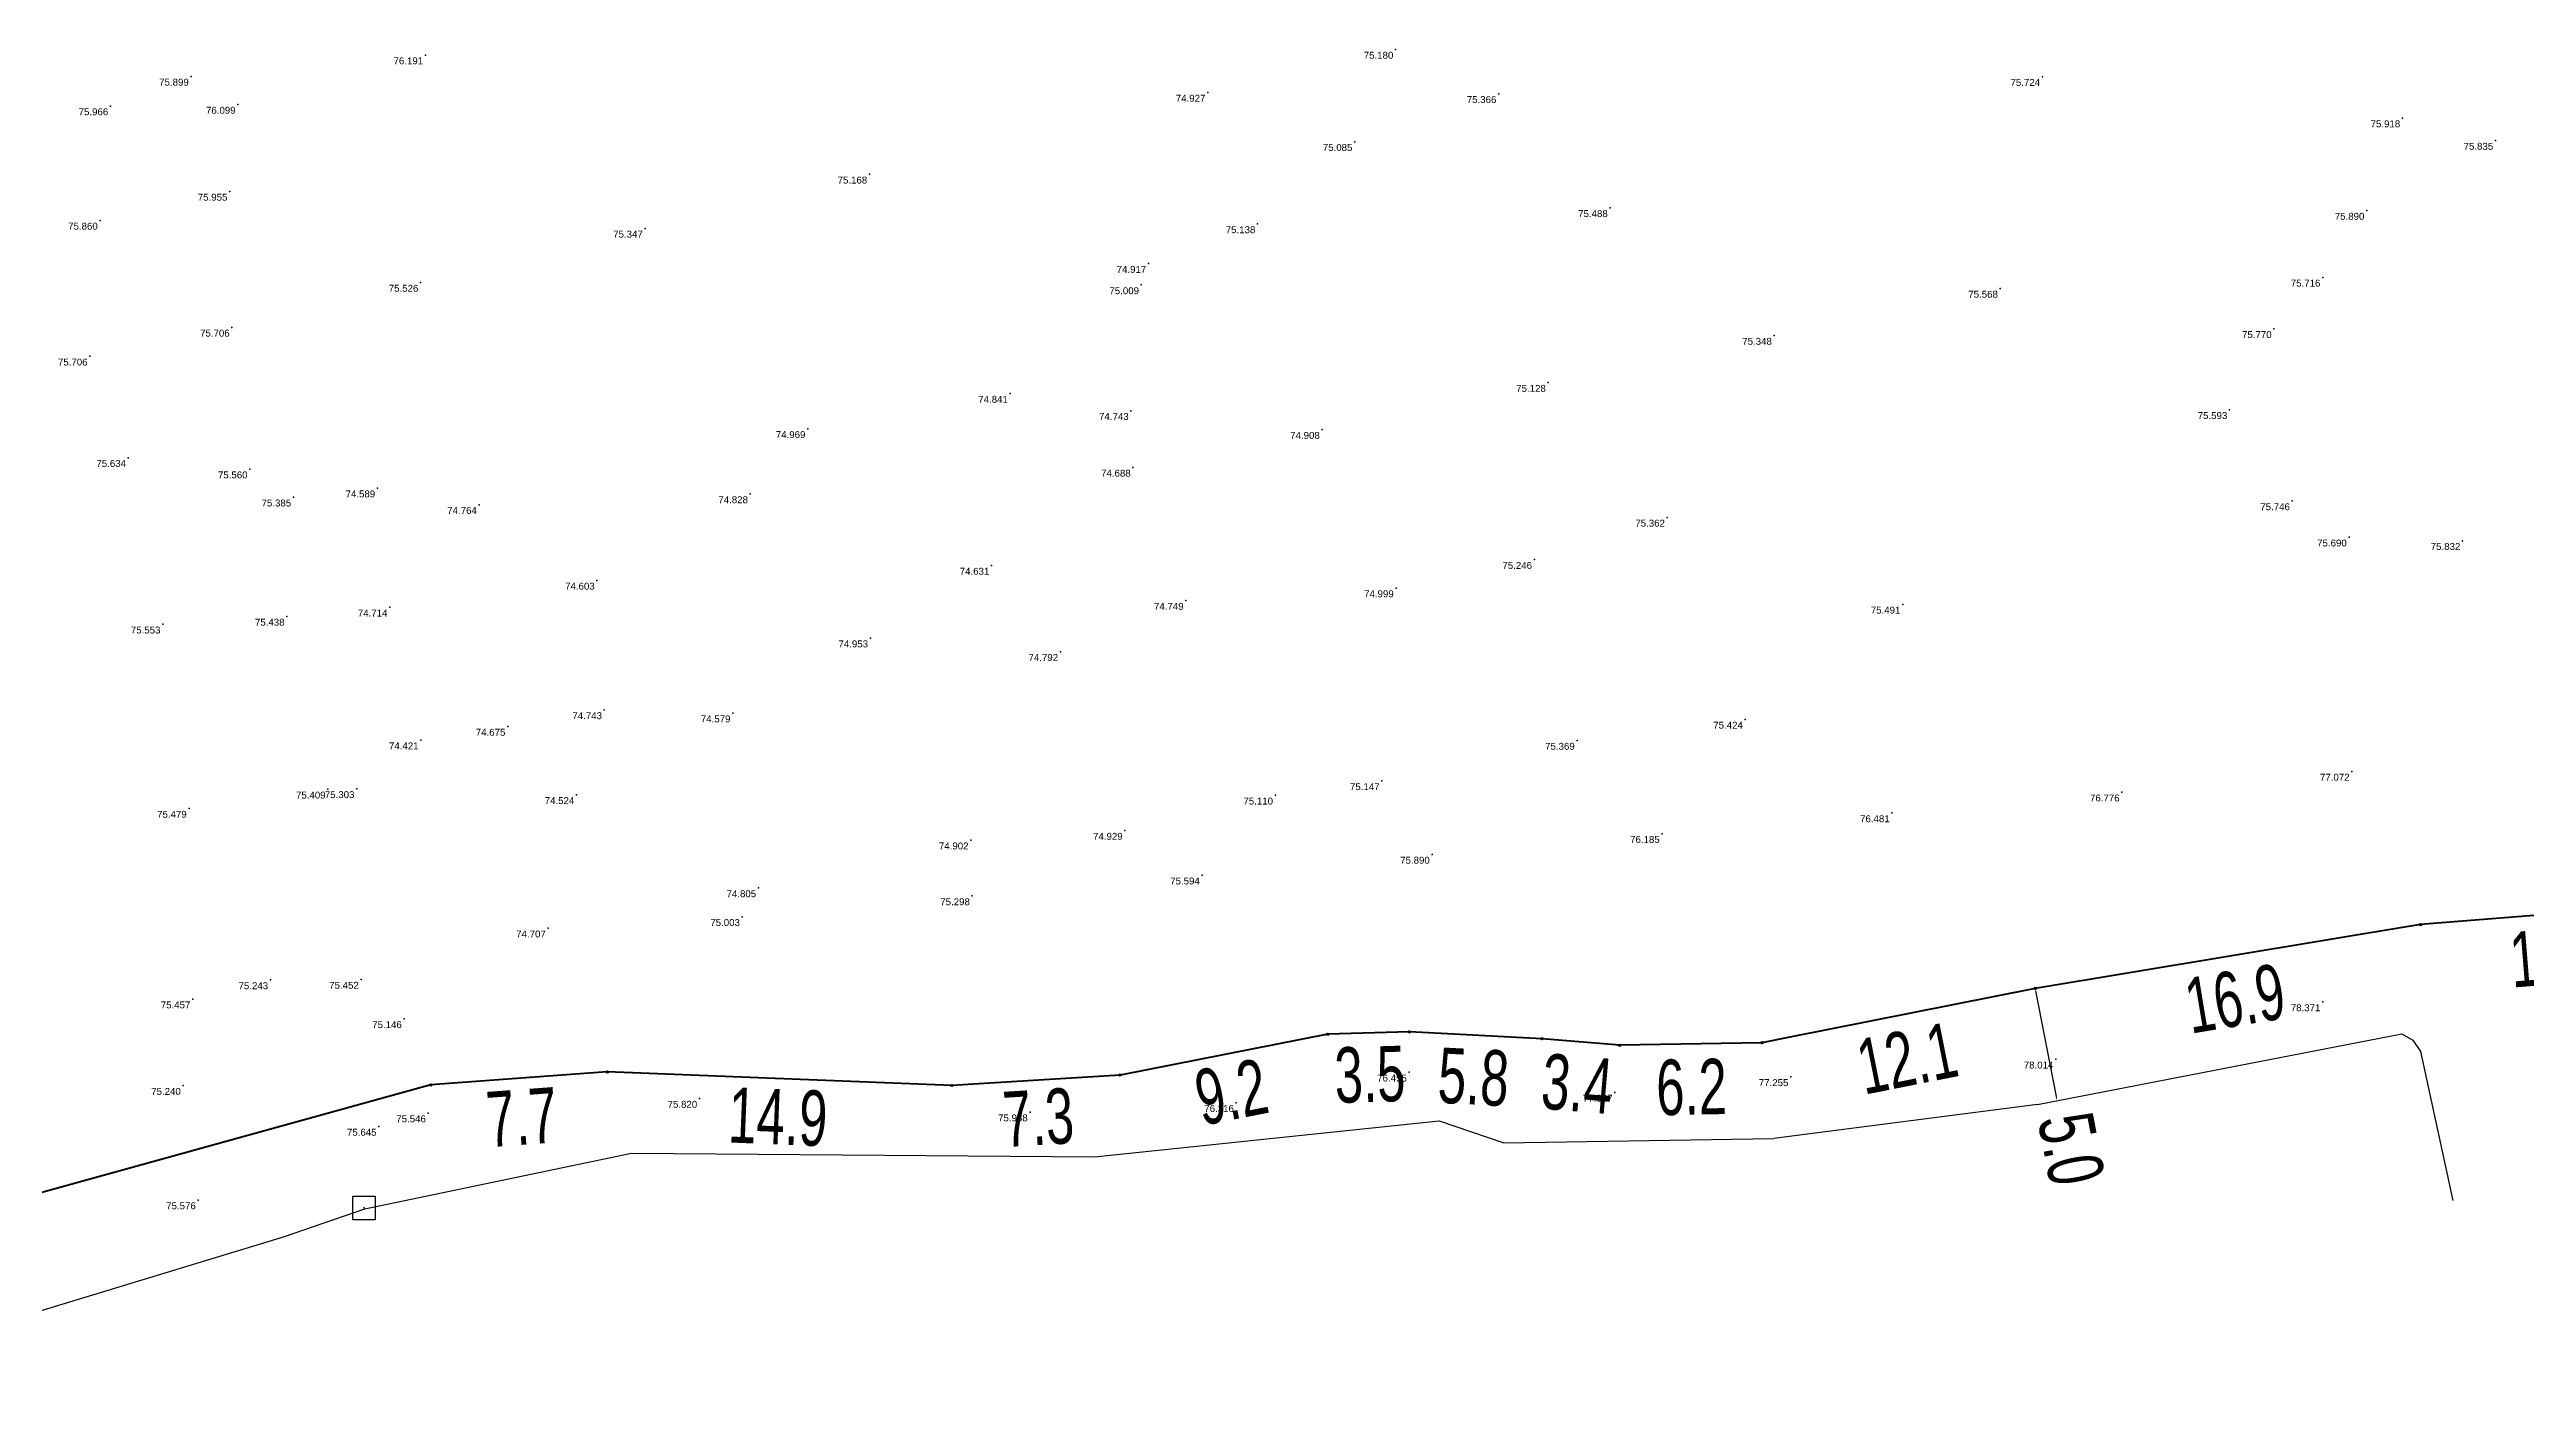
# Model space of a CAD drawing. Header units: millimetres. Extents: x 706139 to 707011, y 753722 to 954403.
# Drawn here: x 706618.8 to 706726, y 953726.8 to 953785 of the extents above; entities that cross this region are included whole.
import ezdxf
from ezdxf.enums import TextEntityAlignment as Align

# ---------------------------------------------------------------- set-up
doc = ezdxf.new("R2010")
doc.units = ezdxf.units.MM
doc.linetypes.add('SOLID_LINE', pattern=[0])
doc.layers.add('BD', color=1, linetype='Continuous', lineweight=40)
doc.layers.add('BD SYMBOL', color=7, linetype='Continuous', lineweight=30)
for name, color, linetype in [('dim', 7, 'Continuous'), ('Height', 7, 'Continuous'), ('RD', 5, 'Continuous'), ('SY SYMBOL', 7, 'Continuous')]:
    doc.layers.add(name, color=color, linetype=linetype)
doc.styles.add('DIM', font='ARIALN.TTF', dxfattribs={"width": 0.8, "height": 2.4})
doc.styles.get("Standard").update_dxf_attribs({"font": 'arial.ttf'})
doc.dimstyles.get("Standard").update_dxf_attribs({"dimtxt": 0.18, "dimasz": 0.18, "dimexe": 0.18, "dimexo": 0.0625, "dimgap": 0.09, "dimtad": 0, "dimtih": 1, "dimtoh": 1, "dimdec": 4, "dimzin": 0, "dimdsep": 46, "dimtxsty": 'Standard', "dimcen": 0.09, "dimadec": 0, "dimazin": 0, "dimtfac": 1, "dimtdec": 4, "dimtofl": 0, "dimtmove": 0, "dimatfit": 3, "dimfxl": 1, "dimtolj": 1, "dimtzin": 0, "dimarcsym": 0})

# ---------------------------------------------------------------- blocks, each defined once
blk = doc.blocks.new('SYSTONE')
at = {"color": 6}
blk.add_polyline3d([(-0.256, -0.003, 0), (-0.256, -0.253, 0), (0.244, -0.253, 0), (0.244, 0.247, 0), (-0.256, 0.247, 0), (-0.256, -0.003, 0)], close=True, dxfattribs=at)
blk.add_point((0, 0), dxfattribs=at)
blk = doc.blocks.new('BD')
at = {"linetype": 'ByBlock'}
for p, q in [((-0.04, 0.04), (0.04, -0.04)), ((-0.04, -0.03), (0.04, 0.03))]:
    blk.add_line(p, q, dxfattribs=at)
blk.add_circle((0, 0), 0.05)
blk.add_point((0, 0))
blk = doc.blocks.new('*D409')
at = {"layer": 'Defpoints', "color": 0, "transparency": 16777216}
for p in [(707981.99, 953716.79), (707970.28, 953715.84), (707970.43, 953714)]:
    blk.add_point(p, dxfattribs=at)
at = {"layer": 'dim', "color": 0, "transparency": 16777216, "insert": (707976.29, 953714.48), "char_height": 2.4, "attachment_point": 5, "rotation": 4.625, "style": 'DIM'}
blk.add_mtext('\\A1;11.7', dxfattribs=at)
blk = doc.blocks.new('*D410')
at = {"layer": 'Defpoints', "color": 0, "transparency": 16777216}
for p in [(707970.28, 953715.84), (707953.59, 953713.08), (707953.89, 953711.25)]:
    blk.add_point(p, dxfattribs=at)
at = {"layer": 'dim', "color": 0, "transparency": 16777216, "insert": (707962.24, 953712.63), "char_height": 2.4, "attachment_point": 5, "rotation": 9.4113, "style": 'DIM'}
blk.add_mtext('\\A1;16.9', dxfattribs=at)
blk = doc.blocks.new('*D411')
at = {"layer": 'Defpoints', "color": 0, "transparency": 16777216}
for p in [(707953.59, 953713.08), (707941.75, 953710.72), (707942.12, 953708.88)]:
    blk.add_point(p, dxfattribs=at)
at = {"layer": 'dim', "color": 0, "transparency": 16777216, "insert": (707948.04, 953710.06), "char_height": 2.4, "attachment_point": 5, "rotation": 11.2583, "style": 'DIM'}
blk.add_mtext('\\A1;12.1', dxfattribs=at)
blk = doc.blocks.new('*D412')
at = {"layer": 'Defpoints', "color": 0, "transparency": 16777216}
for p in [(707935.59, 953710.61), (707941.75, 953710.72), (707935.62, 953708.73)]:
    blk.add_point(p, dxfattribs=at)
at = {"layer": 'dim', "color": 0, "transparency": 16777216, "insert": (707938.7, 953708.79), "char_height": 2.4, "attachment_point": 5, "rotation": 0.9967, "style": 'DIM'}
blk.add_mtext('\\A1;6.2', dxfattribs=at)
blk = doc.blocks.new('*D413')
at = {"layer": 'Defpoints', "color": 0, "transparency": 16777216}
for p in [(707932.23, 953710.9), (707935.59, 953710.61), (707932.07, 953709.07)]:
    blk.add_point(p, dxfattribs=at)
at = {"layer": 'dim', "color": 0, "transparency": 16777216, "insert": (707933.75, 953708.93), "char_height": 2.4, "attachment_point": 5, "rotation": 355.1739, "style": 'DIM'}
blk.add_mtext('\\A1;3.4', dxfattribs=at)
blk = doc.blocks.new('*D414')
at = {"layer": 'Defpoints', "color": 0, "transparency": 16777216}
for p in [(707926.48, 953711.19), (707932.23, 953710.9), (707926.39, 953709.38)]:
    blk.add_point(p, dxfattribs=at)
at = {"layer": 'dim', "color": 0, "transparency": 16777216, "insert": (707929.26, 953709.23), "char_height": 2.4, "attachment_point": 5, "rotation": 357.0291, "style": 'DIM'}
blk.add_mtext('\\A1;5.8', dxfattribs=at)
blk = doc.blocks.new('*D415')
at = {"layer": 'Defpoints', "color": 0, "transparency": 16777216}
for p in [(707922.95, 953711.09), (707926.48, 953711.19), (707923, 953709.29)]:
    blk.add_point(p, dxfattribs=at)
at = {"layer": 'dim', "color": 0, "transparency": 16777216, "insert": (707924.77, 953709.34), "char_height": 2.4, "attachment_point": 5, "rotation": 1.6558, "style": 'DIM'}
blk.add_mtext('\\A1;3.5', dxfattribs=at)
blk = doc.blocks.new('*D416')
at = {"layer": 'Defpoints', "color": 0, "transparency": 16777216}
for p in [(707922.95, 953711.09), (707913.95, 953709.32), (707914.27, 953707.7)]:
    blk.add_point(p, dxfattribs=at)
at = {"layer": 'dim', "color": 0, "transparency": 16777216, "insert": (707918.77, 953708.58), "char_height": 2.4, "attachment_point": 5, "rotation": 11.1228, "style": 'DIM'}
blk.add_mtext('\\A1;9.2', dxfattribs=at)
blk = doc.blocks.new('*D417')
at = {"layer": 'Defpoints', "color": 0, "transparency": 16777216}
for p in [(707913.95, 953709.32), (707906.66, 953708.87), (707906.76, 953707.24)]:
    blk.add_point(p, dxfattribs=at)
at = {"layer": 'dim', "color": 0, "transparency": 16777216, "insert": (707910.41, 953707.47), "char_height": 2.4, "attachment_point": 5, "rotation": 3.5602, "style": 'DIM'}
blk.add_mtext('\\A1;7.3', dxfattribs=at)
blk = doc.blocks.new('*D418')
at = {"layer": 'Defpoints', "color": 0, "transparency": 16777216}
for p in [(707891.74, 953709.46), (707906.66, 953708.87), (707891.68, 953707.8)]:
    blk.add_point(p, dxfattribs=at)
at = {"layer": 'dim', "color": 0, "transparency": 16777216, "insert": (707899.13, 953707.5), "char_height": 2.4, "attachment_point": 5, "rotation": 357.7384, "style": 'DIM'}
blk.add_mtext('\\A1;14.9', dxfattribs=at)
blk = doc.blocks.new('*D419')
at = {"layer": 'Defpoints', "color": 0, "transparency": 16777216}
for p in [(707891.74, 953709.46), (707884.1, 953708.9), (707884.22, 953707.22)]:
    blk.add_point(p, dxfattribs=at)
at = {"layer": 'dim', "color": 0, "transparency": 16777216, "insert": (707888.04, 953707.5), "char_height": 2.4, "attachment_point": 5, "rotation": 4.2085, "style": 'DIM'}
blk.add_mtext('\\A1;7.7', dxfattribs=at)
blk = doc.blocks.new('*D420')
at = {"layer": 'Defpoints', "color": 0, "transparency": 16777216}
for p in [(707884.1, 953708.9), (707842.36, 953697.35), (707842.85, 953695.61)]:
    blk.add_point(p, dxfattribs=at)
at = {"layer": 'dim', "color": 0, "transparency": 16777216, "insert": (707863.71, 953701.38), "char_height": 2.4, "attachment_point": 5, "rotation": 15.4656, "style": 'DIM'}
blk.add_mtext('\\A1;43.3', dxfattribs=at)
blk = doc.blocks.new('*D479')
at = {"layer": 'Defpoints', "color": 0, "transparency": 16777216}
for p in [(707953.59, 953713.08), (707954.53, 953708.22), (707954.53, 953708.22)]:
    blk.add_point(p, dxfattribs=at)
at = {"layer": 'dim', "color": 0, "lineweight": -2, "transparency": 16777216}
blk.add_line((707953.62, 953712.9), (707954.5, 953708.39), dxfattribs=at)
at = {"layer": 'dim', "color": 0, "transparency": 16777216}
for points in [[(707953.65, 953712.91), (707953.59, 953712.89), (707953.59, 953713.08)], [(707954.52, 953708.4), (707954.47, 953708.39), (707954.53, 953708.22)]]:
    blk.add_solid(points, dxfattribs=at)
at = {"layer": 'dim', "color": 0, "transparency": 16777216, "insert": (707955.14, 953706.12), "char_height": 2.4, "attachment_point": 5, "rotation": 280.9475, "style": 'DIM'}
blk.add_mtext('\\A1;5.0', dxfattribs=at)
blk = doc.blocks.new('FGHFGH')
at = {"layer": 'BD'}
for p, q in [((707981.9925, 953716.79062), (707970.28114, 953715.84319)), ((707970.28114, 953715.84319), (707953.58925, 953713.07647)), ((707953.58925, 953713.07647), (707942.89141, 953710.94429)), ((707922.94533, 953711.09267), (707913.94872, 953709.32389)), ((707926.48372, 953711.19496), (707922.94533, 953711.09267)), ((707932.22674, 953710.8969), (707926.48372, 953711.19496)), ((707935.5908, 953710.61287), (707932.22674, 953710.8969)), ((707941.75171, 953710.72005), (707935.5908, 953710.61287)), ((707942.89141, 953710.94429), (707941.75171, 953710.72005)), ((707891.74091, 953709.45953), (707884.09696, 953708.89706)), ((707906.65933, 953708.87036), (707891.74091, 953709.45953)), ((707913.94872, 953709.32389), (707906.65933, 953708.87036)), ((707884.09696, 953708.89706), (707842.36347, 953697.35033))]:
    blk.add_line(p, q, dxfattribs=at)
at = {"layer": 'RD'}
for p, q in [((707953.69074, 953708.0532), (707969.45874, 953711.1032)), ((707969.45874, 953711.1032), (707969.94874, 953710.8372)), ((707969.94874, 953710.8372), (707970.27174, 953710.3432)), ((707970.27174, 953710.3432), (707971.66874, 953703.8882)), ((707912.84074, 953705.7832), (707927.77474, 953707.3352)), ((707927.77474, 953707.3352), (707930.57074, 953706.3832)), ((707953.69074, 953708.0532), (707942.26174, 953706.5732)), ((707930.57074, 953706.3832), (707942.26174, 953706.5732)), ((707881.23274, 953703.5292), (707892.79274, 953705.9422)), ((707892.79274, 953705.9422), (707912.84074, 953705.7832)), ((707877.71374, 953702.3182), (707881.23274, 953703.5292)), ((707858.33874, 953696.4202), (707877.71374, 953702.3182))]:
    blk.add_line(p, q, dxfattribs=at)
at = {"layer": 'BD SYMBOL'}
for p in [(707970.28114, 953715.84319, 99.302), (707953.58925, 953713.07647, 99.302), (707922.94533, 953711.09267, 99.302), (707926.48372, 953711.19496, 99.302), (707932.22674, 953710.8969, 99.302), (707935.5908, 953710.61287, 99.302), (707941.75171, 953710.72005, 99.302), (707891.74091, 953709.45953, 99.302), (707913.94872, 953709.32389, 99.302), (707884.09696, 953708.89706, 99.302), (707906.65933, 953708.87036, 99.302)]:
    blk.add_blockref('BD', p, dxfattribs=at)
at = {"layer": 'SY SYMBOL', "xscale": 2, "yscale": 2, "zscale": 2}
blk.add_blockref('SYSTONE', (707881.21074, 953703.5712, 76.677), dxfattribs=at)
at = {"layer": 'dim'}
for p1, p2, distance, picture, middle in [((707981.9925, 953716.79062), (707970.28114, 953715.84319), 1.84674, '*D409', (707976.28573, 953714.47618)), ((707970.28114, 953715.84319), (707953.58925, 953713.07647), 1.8532, '*D410', (707962.23823, 953712.63158)), ((707953.58925, 953713.07647), (707941.75171, 953710.72005), 1.87191, '*D411', (707948.03594, 953710.06237)), ((707922.94533, 953711.09267), (707913.94872, 953709.32389), 1.65998, '*D416', (707918.76725, 953708.57948)), ((707926.48372, 953711.19496), (707922.94533, 953711.09267), 1.80565, '*D415', (707924.7667, 953709.33892)), ((707932.22674, 953710.8969), (707926.48372, 953711.19496), 1.81556, '*D414', (707929.26113, 953709.2328)), ((707935.5908, 953710.61287), (707932.22674, 953710.8969), 1.83567, '*D413', (707933.75433, 953708.92572)), ((707941.75171, 953710.72005), (707935.5908, 953710.61287), 1.87998, '*D412', (707938.70396, 953708.78677)), ((707891.74091, 953709.45953), (707884.09696, 953708.89706), 1.68325, '*D419', (707888.04246, 953707.49959)), ((707906.65933, 953708.87036), (707891.74091, 953709.45953), 1.66526, '*D418', (707899.1344, 953707.50098)), ((707913.94872, 953709.32389), (707906.65933, 953708.87036), 1.63417, '*D417', (707910.4055, 953707.4661)), ((707884.09696, 953708.89706), (707842.36347, 953697.35033), 1.80675, '*D420', (707863.712, 953701.38236))]:
    dim = blk.add_aligned_dim(p1=p1, p2=p2, distance=distance, dimstyle='Standard', dxfattribs=at)
    dim.commit()
    dim.dimension.update_dxf_attribs({"geometry": picture, "text_midpoint": middle})
dim = blk.add_linear_dim(base=(707954.52952, 953708.21545), p1=(707953.58925, 953713.07647), p2=(707954.52952, 953708.21545), angle=280.9475095, dimstyle='Standard', override={"dimsd1": 0, "dimsd2": 0}, dxfattribs=at)
dim.commit()
dim.dimension.update_dxf_attribs({"geometry": '*D479', "text_midpoint": (707955.13557, 953706.12468), "dimtype": 129})

msp = doc.modelspace()

# ---------------------------------------------------------------- linework, layer by layer
at = {"color": 0, "linetype": 'SOLID_LINE'}
for p in [(706635.042, 953784.744, 76.191), (706677.065, 953784.983, 75.18), (706624.891, 953783.817, 75.899), (706624.891, 953783.817, 75.899), (706705.0768, 953783.8058, 75.724), (706705.0768, 953783.8058, 75.724), (706621.403, 953782.5346, 75.9655), (706621.403, 953782.5346, 75.9655), (706626.9209, 953782.5999, 76.0985), (706626.9209, 953782.5999, 76.0985), (706668.9241, 953783.1196, 74.9274), (706668.9241, 953783.1196, 74.9274), (706681.5273, 953783.0642, 75.3659), (706681.5273, 953783.0642, 75.3659), (706720.6731, 953782.0109, 75.9176), (706720.6731, 953782.0109, 75.9176), (706675.2916, 953780.9881, 75.0846), (706675.2916, 953780.9881, 75.0846), (706724.7018, 953781.0378, 75.8354), (706724.7018, 953781.0378, 75.8354), (706654.277, 953779.575, 75.168), (706626.5639, 953778.8312, 75.9548), (706626.5639, 953778.8312, 75.9548), (706686.3514, 953778.1207, 75.4876), (706686.3514, 953778.1207, 75.4876), (706719.1221, 953778.0042, 75.8897), (706719.1221, 953778.0042, 75.8897), (706620.9494, 953777.5763, 75.8597), (706620.9494, 953777.5763, 75.8597), (706644.556, 953777.23, 75.347), (706671.0872, 953777.4235, 75.1385), (706671.0872, 953777.4235, 75.1385), (706634.835, 953774.885, 75.526), (706666.0495, 953774.7795, 75.0094), (706666.0495, 953774.7795, 75.0094), (706666.3616, 953775.7046, 74.9167), (706666.3616, 953775.7046, 74.9167), (706717.2161, 953775.1083, 75.7157), (706717.2161, 953775.1083, 75.7157), (706703.249, 953774.625, 75.568), (706626.6637, 953772.9407, 75.7056), (706626.6637, 953772.9407, 75.7056), (706693.459, 953772.587, 75.348), (706715.1053, 953772.8773, 75.7705), (706715.1053, 953772.8773, 75.7705), (706620.5097, 953771.6875, 75.706), (706620.5097, 953771.6875, 75.706), (706683.669, 953770.548, 75.128), (706660.3692, 953770.0726, 74.8408), (706660.3692, 953770.0726, 74.8408), (706665.6014, 953769.3301, 74.7427), (706665.6014, 953769.3301, 74.7427), (706713.1859, 953769.369, 75.5925), (706713.1859, 953769.369, 75.5925), (706651.5997, 953768.5437, 74.9691), (706651.5997, 953768.5437, 74.9691), (706673.879, 953768.51, 74.908), (706622.1727, 953767.2929, 75.6338), (706622.1727, 953767.2929, 75.6338), (706627.4376, 953766.7976, 75.5596), (706627.4376, 953766.7976, 75.5596), (706665.6885, 953766.8722, 74.6876), (706665.6885, 953766.8722, 74.6876), (706629.3267, 953765.5789, 75.385), (706629.3267, 953765.5789, 75.385), (706632.9663, 953765.9728, 74.5891), (706632.9663, 953765.9728, 74.5891), (706637.3685, 953765.2551, 74.7642), (706637.3685, 953765.2551, 74.7642), (706649.1111, 953765.7209, 74.8275), (706649.1111, 953765.7209, 74.8275), (706715.8973, 953765.4179, 75.7464), (706715.8973, 953765.4179, 75.7464), (706688.8283, 953764.7047, 75.3621), (706688.8283, 953764.7047, 75.3621), (706718.3587, 953763.8456, 75.6904), (706718.3587, 953763.8456, 75.6904), (706723.2788, 953763.6939, 75.832), (706723.2788, 953763.6939, 75.832), (706642.4732, 953761.9749, 74.6029), (706642.4732, 953761.9749, 74.6029), (706659.5655, 953762.6205, 74.6306), (706659.5655, 953762.6205, 74.6306), (706683.0715, 953762.875, 75.2457), (706683.0715, 953762.875, 75.2457), (706633.497, 953760.8092, 74.714), (706633.497, 953760.8092, 74.714), (706667.9796, 953761.1002, 74.7493), (706667.9796, 953761.1002, 74.7493), (706677.0811, 953761.6443, 74.9995), (706677.0811, 953761.6443, 74.9995), (706699.027, 953760.937, 75.491), (706623.6658, 953760.0749, 75.5534), (706623.6658, 953760.0749, 75.5534), (706629.0412, 953760.4132, 75.4382), (706629.0412, 953760.4132, 75.4382), (706654.3136, 953759.4739, 74.9528), (706654.3136, 953759.4739, 74.9528), (706662.544, 953758.8856, 74.7917), (706662.544, 953758.8856, 74.7917), (706638.6047, 953755.6432, 74.6751), (706638.6047, 953755.6432, 74.6751), (706642.7894, 953756.3626, 74.7425), (706642.7894, 953756.3626, 74.7425), (706648.353, 953756.2245, 74.5794), (706648.353, 953756.2245, 74.5794), (706692.2021, 953755.9496, 75.4236), (706692.2021, 953755.9496, 75.4236), (706634.845, 953755.0534, 74.421), (706634.845, 953755.0534, 74.421), (706684.9207, 953755.0357, 75.3694), (706684.9207, 953755.0357, 75.3694), (706676.4685, 953753.2874, 75.1469), (706676.4685, 953753.2874, 75.1469), (706718.481, 953753.696, 77.072), (706630.819, 953752.9216, 75.4089), (706630.819, 953752.9216, 75.4089), (706632.0671, 953752.9404, 75.3034), (706632.0671, 953752.9404, 75.3034), (706641.5893, 953752.6828, 74.5238), (706641.5893, 953752.6828, 74.5238), (706671.8537, 953752.661, 75.1101), (706671.8537, 953752.661, 75.1101), (706708.521, 953752.796, 76.776), (706624.8024, 953752.0888, 75.4794), (706624.8024, 953752.0888, 75.4794), (706665.3418, 953751.1344, 74.9286), (706665.3418, 953751.1344, 74.9286), (706698.562, 953751.897, 76.481), (706658.6645, 953750.7173, 74.9023), (706658.6645, 953750.7173, 74.9023), (706678.643, 953750.098, 75.89), (706688.602, 953750.998, 76.185), (706668.683, 953749.199, 75.594), (706649.4666, 953748.647, 74.8055), (706649.4666, 953748.647, 74.8055), (706658.724, 953748.3, 75.298), (706640.3549, 953746.9008, 74.7073), (706640.3549, 953746.9008, 74.7073), (706648.764, 953747.4, 75.003), (706628.329, 953744.66, 75.243), (706628.329, 953744.66, 75.243), (706632.2561, 953744.678, 75.4524), (706632.2561, 953744.678, 75.4524), (706624.9611, 953743.8294, 75.4567), (706624.9611, 953743.8294, 75.4567), (706717.2168, 953743.7052, 78.3706), (706717.2168, 953743.7052, 78.3706), (706634.119, 953742.973, 75.146), (706677.6493, 953740.6584, 76.4553), (706677.6493, 953740.6584, 76.4553), (706694.1756, 953740.4602, 77.2549), (706694.1756, 953740.4602, 77.2549), (706705.6519, 953741.2218, 78.014), (706705.6519, 953741.2218, 78.014), (706624.546, 953740.079, 75.24), (706646.9122, 953739.5206, 75.8199), (706646.9122, 953739.5206, 75.8199), (706670.1581, 953739.3399, 76.3156), (706670.1581, 953739.3399, 76.3156), (706686.5583, 953739.7823, 77.027), (706686.5583, 953739.7823, 77.027), (706633.0259, 953738.3083, 75.6455), (706633.0259, 953738.3083, 75.6455), (706635.1609, 953738.8919, 75.5455), (706635.1609, 953738.8919, 75.5455), (706661.2292, 953738.9318, 75.988), (706661.2292, 953738.9318, 75.988), (706625.1949, 953735.1227, 75.5764), (706625.1949, 953735.1227, 75.5764)]:
    msp.add_point(p, dxfattribs=at)

# ---------------------------------------------------------------- block references
msp.add_blockref('FGHFGH', (-1248.8207, 31.2158))

# ---------------------------------------------------------------- texts
at = {"layer": 'Height', "color": 4, "linetype": 'SOLID_LINE'}
for s, p in [('76.191', (706634.942, 953784.644, 76.191)), ('75.180', (706676.965, 953784.883, 75.18)), ('75.899', (706624.791, 953783.717, 75.899)), ('75.899', (706624.791, 953783.717, 75.899)), ('75.724', (706704.9768, 953783.7058, 75.724)), ('75.724', (706704.9768, 953783.7058, 75.724)), ('75.966', (706621.303, 953782.4346, 75.9655)), ('75.966', (706621.303, 953782.4346, 75.9655)), ('76.099', (706626.8209, 953782.4999, 76.0985)), ('76.099', (706626.8209, 953782.4999, 76.0985)), ('74.927', (706668.8241, 953783.0196, 74.9274)), ('74.927', (706668.8241, 953783.0196, 74.9274)), ('75.366', (706681.4273, 953782.9642, 75.3659)), ('75.366', (706681.4273, 953782.9642, 75.3659)), ('75.918', (706720.5731, 953781.9109, 75.9176)), ('75.918', (706720.5731, 953781.9109, 75.9176)), ('75.085', (706675.1916, 953780.8881, 75.0846)), ('75.085', (706675.1916, 953780.8881, 75.0846)), ('75.835', (706724.6018, 953780.9378, 75.8354)), ('75.835', (706724.6018, 953780.9378, 75.8354)), ('75.168', (706654.177, 953779.475, 75.168)), ('75.955', (706626.4639, 953778.7312, 75.9548)), ('75.955', (706626.4639, 953778.7312, 75.9548)), ('75.488', (706686.2514, 953778.0207, 75.4876)), ('75.488', (706686.2514, 953778.0207, 75.4876)), ('75.860', (706620.8494, 953777.4763, 75.8597)), ('75.860', (706620.8494, 953777.4763, 75.8597)), ('75.347', (706644.456, 953777.13, 75.347)), ('75.138', (706670.9872, 953777.3235, 75.1385)), ('75.138', (706670.9872, 953777.3235, 75.1385)), ('75.890', (706719.0221, 953777.9042, 75.8897)), ('75.890', (706719.0221, 953777.9042, 75.8897)), ('75.526', (706634.735, 953774.785, 75.526)), ('74.917', (706666.2616, 953775.6046, 74.9167)), ('74.917', (706666.2616, 953775.6046, 74.9167)), ('75.716', (706717.1161, 953775.0083, 75.7157)), ('75.716', (706717.1161, 953775.0083, 75.7157)), ('75.009', (706665.9495, 953774.6795, 75.0094)), ('75.009', (706665.9495, 953774.6795, 75.0094)), ('75.568', (706703.149, 953774.525, 75.568)), ('75.706', (706626.5637, 953772.8407, 75.7056)), ('75.706', (706626.5637, 953772.8407, 75.7056)), ('75.770', (706715.0053, 953772.7773, 75.7705)), ('75.770', (706715.0053, 953772.7773, 75.7705)), ('75.706', (706620.4097, 953771.5875, 75.706)), ('75.706', (706620.4097, 953771.5875, 75.706)), ('75.348', (706693.359, 953772.487, 75.348)), ('75.128', (706683.569, 953770.448, 75.128)), ('74.841', (706660.2692, 953769.9726, 74.8408)), ('74.841', (706660.2692, 953769.9726, 74.8408)), ('74.969', (706651.4997, 953768.4437, 74.9691)), ('74.969', (706651.4997, 953768.4437, 74.9691)), ('74.743', (706665.5014, 953769.2301, 74.7427)), ('74.743', (706665.5014, 953769.2301, 74.7427)), ('74.908', (706673.779, 953768.41, 74.908)), ('75.593', (706713.0859, 953769.269, 75.5925)), ('75.593', (706713.0859, 953769.269, 75.5925)), ('75.634', (706622.0727, 953767.1929, 75.6338)), ('75.634', (706622.0727, 953767.1929, 75.6338)), ('75.560', (706627.3376, 953766.6976, 75.5596)), ('75.560', (706627.3376, 953766.6976, 75.5596)), ('74.688', (706665.5885, 953766.7722, 74.6876)), ('74.688', (706665.5885, 953766.7722, 74.6876)), ('75.385', (706629.2267, 953765.4789, 75.385)), ('75.385', (706629.2267, 953765.4789, 75.385)), ('74.589', (706632.8663, 953765.8728, 74.5891)), ('74.589', (706632.8663, 953765.8728, 74.5891)), ('74.764', (706637.2685, 953765.1551, 74.7642)), ('74.764', (706637.2685, 953765.1551, 74.7642)), ('74.828', (706649.0111, 953765.6209, 74.8275)), ('74.828', (706649.0111, 953765.6209, 74.8275)), ('75.746', (706715.7973, 953765.3179, 75.7464)), ('75.746', (706715.7973, 953765.3179, 75.7464)), ('75.362', (706688.7283, 953764.6047, 75.3621)), ('75.362', (706688.7283, 953764.6047, 75.3621)), ('75.690', (706718.2587, 953763.7456, 75.6904)), ('75.690', (706718.2587, 953763.7456, 75.6904)), ('75.832', (706723.1788, 953763.5939, 75.832)), ('75.832', (706723.1788, 953763.5939, 75.832)), ('74.603', (706642.3732, 953761.8749, 74.6029)), ('74.603', (706642.3732, 953761.8749, 74.6029)), ('74.631', (706659.4655, 953762.5205, 74.6306)), ('74.631', (706659.4655, 953762.5205, 74.6306)), ('75.246', (706682.9715, 953762.775, 75.2457)), ('75.246', (706682.9715, 953762.775, 75.2457)), ('74.749', (706667.8796, 953761.0002, 74.7493)), ('74.749', (706667.8796, 953761.0002, 74.7493)), ('74.999', (706676.9811, 953761.5443, 74.9995)), ('74.999', (706676.9811, 953761.5443, 74.9995)), ('75.491', (706698.927, 953760.837, 75.491)), ('75.553', (706623.5658, 953759.9749, 75.5534)), ('75.553', (706623.5658, 953759.9749, 75.5534)), ('75.438', (706628.9412, 953760.3132, 75.4382)), ('75.438', (706628.9412, 953760.3132, 75.4382)), ('74.714', (706633.397, 953760.7092, 74.714)), ('74.714', (706633.397, 953760.7092, 74.714)), ('74.953', (706654.2136, 953759.3739, 74.9528)), ('74.953', (706654.2136, 953759.3739, 74.9528)), ('74.792', (706662.444, 953758.7856, 74.7917)), ('74.792', (706662.444, 953758.7856, 74.7917)), ('74.675', (706638.5047, 953755.5432, 74.6751)), ('74.675', (706638.5047, 953755.5432, 74.6751)), ('74.743', (706642.6894, 953756.2626, 74.7425)), ('74.743', (706642.6894, 953756.2626, 74.7425)), ('74.579', (706648.253, 953756.1245, 74.5794)), ('74.579', (706648.253, 953756.1245, 74.5794)), ('75.424', (706692.1021, 953755.8496, 75.4236)), ('75.424', (706692.1021, 953755.8496, 75.4236)), ('74.421', (706634.745, 953754.9534, 74.421)), ('74.421', (706634.745, 953754.9534, 74.421)), ('75.369', (706684.8207, 953754.9357, 75.3694)), ('75.369', (706684.8207, 953754.9357, 75.3694)), ('77.072', (706718.381, 953753.596, 77.072)), ('75.409', (706630.719, 953752.8216, 75.4089)), ('75.409', (706630.719, 953752.8216, 75.4089)), ('75.303', (706631.9671, 953752.8404, 75.3034)), ('75.303', (706631.9671, 953752.8404, 75.3034)), ('74.524', (706641.4893, 953752.5828, 74.5238)), ('74.524', (706641.4893, 953752.5828, 74.5238)), ('75.110', (706671.7537, 953752.561, 75.1101)), ('75.110', (706671.7537, 953752.561, 75.1101)), ('75.147', (706676.3685, 953753.1874, 75.1469)), ('75.147', (706676.3685, 953753.1874, 75.1469)), ('76.776', (706708.421, 953752.696, 76.776)), ('75.479', (706624.7024, 953751.9888, 75.4794)), ('75.479', (706624.7024, 953751.9888, 75.4794)), ('76.481', (706698.462, 953751.797, 76.481)), ('74.902', (706658.5645, 953750.6173, 74.9023)), ('74.902', (706658.5645, 953750.6173, 74.9023)), ('74.929', (706665.2418, 953751.0344, 74.9286)), ('74.929', (706665.2418, 953751.0344, 74.9286)), ('76.185', (706688.502, 953750.898, 76.185)), ('75.594', (706668.583, 953749.099, 75.594)), ('75.890', (706678.543, 953749.998, 75.89)), ('74.805', (706649.3666, 953748.547, 74.8055)), ('74.805', (706649.3666, 953748.547, 74.8055)), ('75.298', (706658.624, 953748.2, 75.298)), ('74.707', (706640.2549, 953746.8008, 74.7073)), ('74.707', (706640.2549, 953746.8008, 74.7073)), ('75.003', (706648.664, 953747.3, 75.003)), ('75.457', (706624.8611, 953743.7294, 75.4567)), ('75.457', (706624.8611, 953743.7294, 75.4567)), ('75.243', (706628.229, 953744.56, 75.243)), ('75.243', (706628.229, 953744.56, 75.243)), ('75.452', (706632.1561, 953744.578, 75.4524)), ('75.452', (706632.1561, 953744.578, 75.4524)), ('78.371', (706717.1168, 953743.6052, 78.3706)), ('78.371', (706717.1168, 953743.6052, 78.3706)), ('75.146', (706634.019, 953742.873, 75.146)), ('76.455', (706677.5493, 953740.5584, 76.4553)), ('76.455', (706677.5493, 953740.5584, 76.4553)), ('77.255', (706694.0756, 953740.3602, 77.2549)), ('77.255', (706694.0756, 953740.3602, 77.2549)), ('78.014', (706705.5519, 953741.1218, 78.014)), ('78.014', (706705.5519, 953741.1218, 78.014)), ('75.240', (706624.446, 953739.979, 75.24)), ('75.820', (706646.8122, 953739.4206, 75.8199)), ('75.820', (706646.8122, 953739.4206, 75.8199)), ('77.027', (706686.4583, 953739.6823, 77.027)), ('77.027', (706686.4583, 953739.6823, 77.027)), ('75.546', (706635.0609, 953738.7919, 75.5455)), ('75.546', (706635.0609, 953738.7919, 75.5455)), ('75.988', (706661.1292, 953738.8318, 75.988)), ('75.988', (706661.1292, 953738.8318, 75.988)), ('76.316', (706670.0581, 953739.2399, 76.3156)), ('76.316', (706670.0581, 953739.2399, 76.3156)), ('75.645', (706632.9259, 953738.2083, 75.6455)), ('75.645', (706632.9259, 953738.2083, 75.6455)), ('75.576', (706625.0949, 953735.0227, 75.5764)), ('75.576', (706625.0949, 953735.0227, 75.5764))]:
    msp.add_text(s, height=0.3, dxfattribs=at).set_placement(p, align=Align.TOP_RIGHT)

doc.saveas('drawing.dxf')
